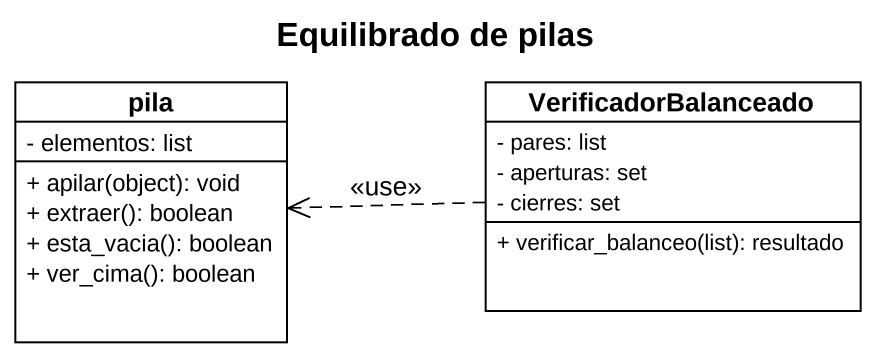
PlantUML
@startuml
title Equilibrado de pilas
hide circle
hide empty members
skinparam classAttributeIconSize 0
class pila {
  - elementos: list
  + apilar(object): void
  + extraer(): boolean
  + esta_vacia(): boolean
  + ver_cima(): boolean
}
class VerificadorBalanceado {
  - pares: list
  - aperturas: set
  - cierres: set
  + verificar_balanceo(list): resultado
}
VerificadorBalanceado .left.> pila : <<use>>
@enduml
